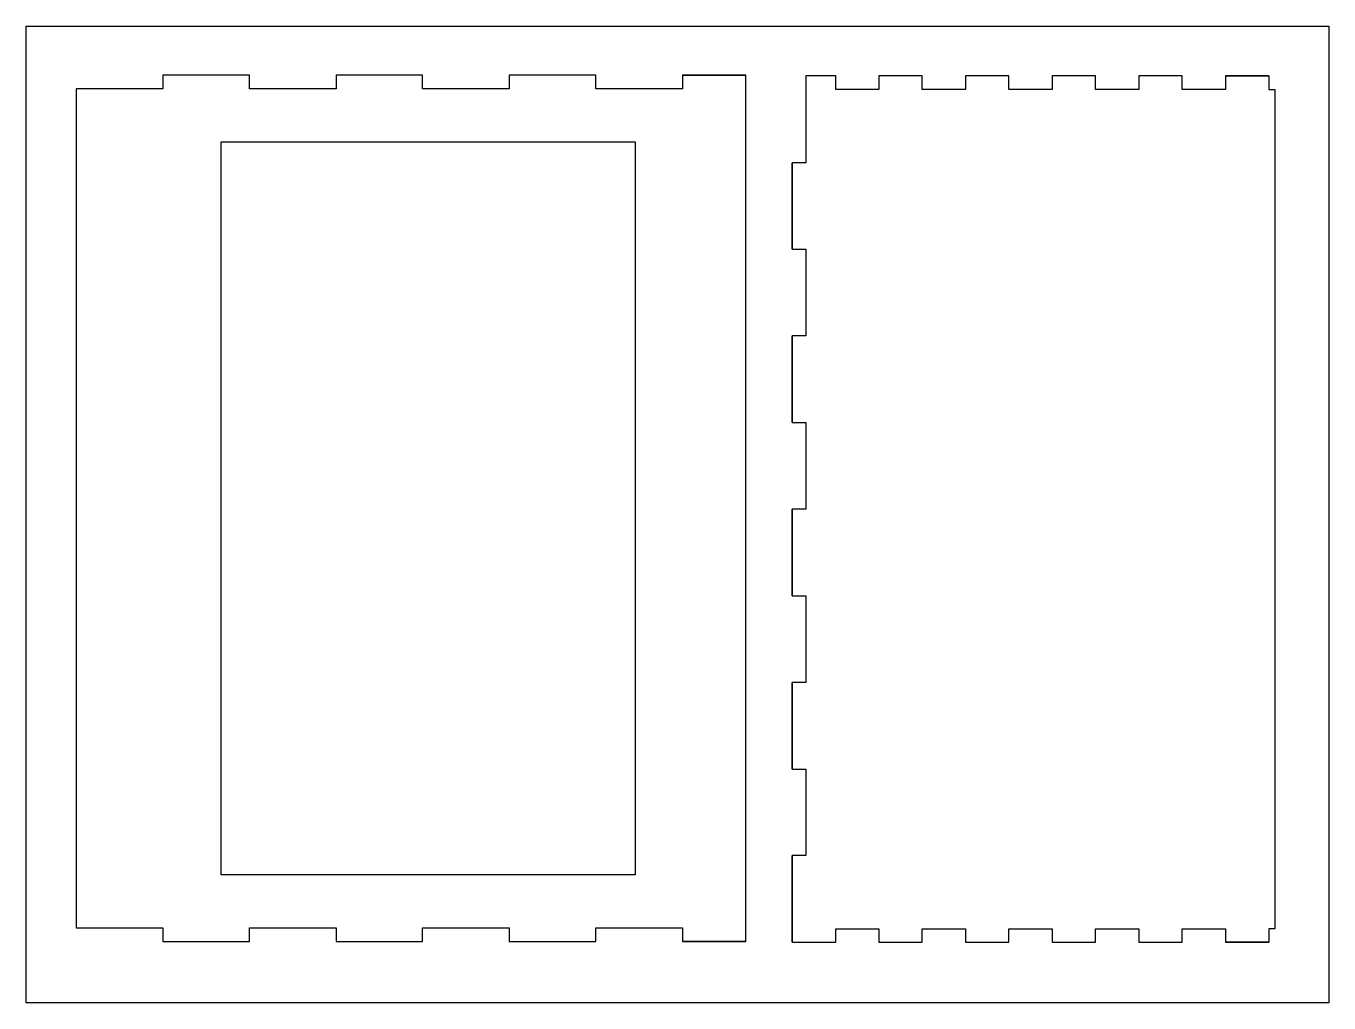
# Model space of a CAD drawing. Header units: inches. Extents: x 0.6 to 24.6, y 0.6 to 18.6.
import ezdxf

# ---------------------------------------------------------------- set-up
doc = ezdxf.new("R2010")
doc.units = ezdxf.units.IN
doc.header["$MEASUREMENT"] = 0

msp = doc.modelspace()

# ---------------------------------------------------------------- linework, layer by layer
at = {"color": 7, "linetype": 'Continuous', "lineweight": 25}
for p, q in [((13.853, 1.699), (13.853, 17.661)), ((14.709, 14.453), (14.709, 16.049)), ((14.709, 11.261), (14.709, 12.857)), ((14.709, 8.069), (14.709, 9.665)), ((14.709, 4.877), (14.709, 6.473)), ((14.709, 1.685), (14.709, 3.281))]:
    msp.add_line(p, q, dxfattribs=at)
msp.add_lwpolyline([(0.594, 18.567), (24.594, 18.567), (24.594, 0.567), (0.594, 0.567)], close=True)
for points in [[(12.688, 17.661), (13.853, 17.661), (12.688, 17.661), (12.688, 17.411), (11.092, 17.411), (11.092, 17.661), (9.496, 17.661), (9.496, 17.411), (7.9, 17.411), (7.9, 17.661), (6.304, 17.661), (6.304, 17.411), (4.708, 17.411), (4.708, 17.661), (3.112, 17.661), (3.112, 17.411), (1.519, 17.411), (1.519, 1.949), (3.112, 1.949), (3.112, 1.699), (4.708, 1.699), (4.708, 1.949), (6.304, 1.949), (6.304, 1.699), (7.9, 1.699), (7.9, 1.949), (9.496, 1.949), (9.496, 1.699), (11.092, 1.699), (11.092, 1.949), (12.688, 1.949), (12.688, 1.699), (13.853, 1.699), (12.688, 1.699)], [(22.691, 17.648), (22.691, 17.398), (21.892, 17.398), (21.892, 17.648), (21.094, 17.648), (21.094, 17.398), (20.296, 17.398), (20.296, 17.648), (19.498, 17.648), (19.498, 17.398), (18.7, 17.398), (18.7, 17.648), (17.902, 17.648), (17.902, 17.398), (17.104, 17.398), (17.104, 17.648), (16.306, 17.648), (16.306, 17.398), (15.508, 17.398), (15.508, 17.648), (14.959, 17.648), (14.959, 16.049), (14.709, 16.049), (14.709, 14.453), (14.959, 14.453), (14.959, 12.857), (14.709, 12.857), (14.709, 11.261), (14.959, 11.261), (14.959, 9.665), (14.709, 9.665), (14.709, 8.069), (14.959, 8.069), (14.959, 6.473), (14.709, 6.473), (14.709, 4.877), (14.959, 4.877), (14.959, 3.281), (14.709, 3.281), (14.709, 1.685), (15.508, 1.685), (15.508, 1.935), (16.306, 1.935), (16.306, 1.685), (17.104, 1.685), (17.104, 1.935), (17.902, 1.935), (17.902, 1.685), (18.7, 1.685), (18.7, 1.935), (19.498, 1.935), (19.498, 1.685), (20.296, 1.685), (20.296, 1.935), (21.094, 1.935), (21.094, 1.685), (21.892, 1.685), (21.892, 1.935), (22.691, 1.935), (22.691, 1.685)], [(23.489, 17.648), (22.691, 17.648), (23.489, 17.648), (23.489, 17.398), (23.597, 17.398), (23.597, 1.935), (23.489, 1.935), (23.489, 1.685), (22.691, 1.685), (23.489, 1.685)]]:
    msp.add_lwpolyline(points)
msp.add_lwpolyline([(11.813, 16.431), (11.813, 2.929), (4.187, 2.929), (4.187, 16.431)], close=True, dxfattribs=at)

doc.saveas('drawing.dxf')
